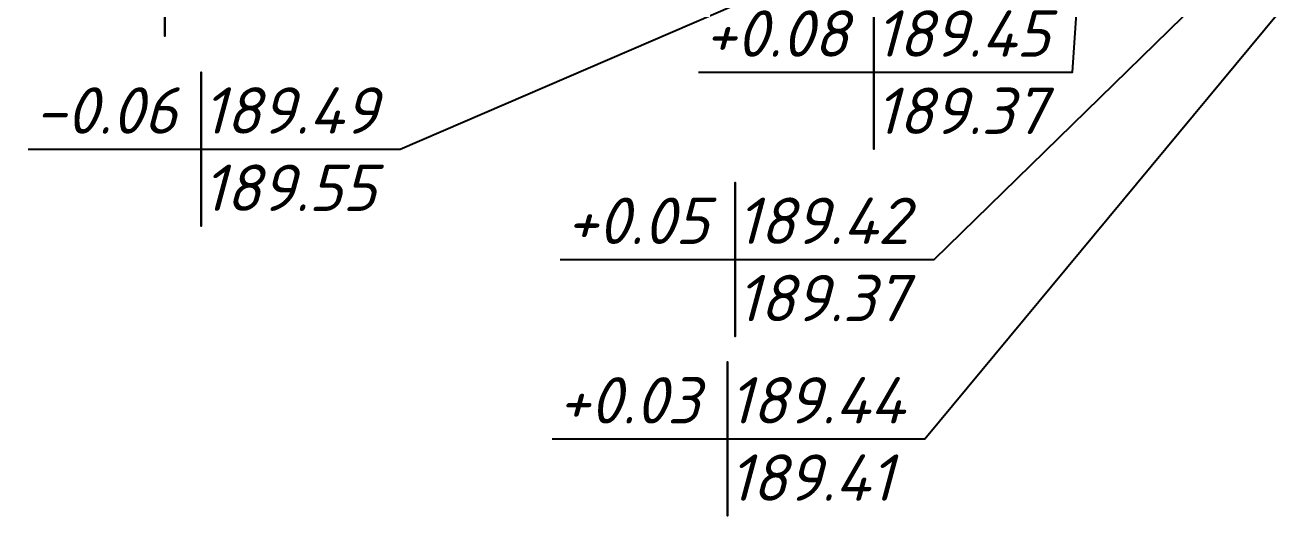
# Model space of a CAD drawing. Header units: metres. Extents: x 2302736 to 2305552, y 452304 to 453193.
# Drawn here: x 2302739.86 to 2302773.61, y 452605.16 to 452618.39 of the extents above; entities that cross this region are included whole.
import ezdxf

# ---------------------------------------------------------------- set-up
doc = ezdxf.new("R2010")
doc.units = ezdxf.units.M
doc.layers.add('ГП_ПЗМ', color=7, linetype='Continuous')
doc.layers.add('ГП_ПЗМ @ 0.5', color=7, linetype='Continuous')
doc.styles.add('ASML', font='isocpeui.ttf')
doc.styles.add('СПДС', font='isocpeur.ttf')

# ---------------------------------------------------------------- blocks, each defined once
blk = doc.blocks.new('BD_Cart_Mark')
at = {"color": 1, "linetype": 'ByBlock', "lineweight": -2, "transparency": 33554687, "style": 'СПДС'}
for tag, p in [('G_C_H_001', (-4.833, 0.833)), ('G_C_H2_001', (-4.833, -3.333))]:
    blk.add_attdef(tag, p, '', height=2.5, dxfattribs=at)
at = {"color": 26, "linetype": 'ByBlock', "lineweight": -2, "transparency": 33554687, "style": 'СПДС'}
blk.add_attdef('G_C_Red_001', (0.583, 0.833), '', height=2.5, dxfattribs=at)
at = {"color": 176, "linetype": 'ByBlock', "lineweight": -2, "transparency": 33554687, "style": 'СПДС'}
blk.add_attdef('G_C_Black_001', (0.583, -3.333), '', height=2.5, dxfattribs=at)
at = {"color": 214, "linetype": 'ByBlock', "lineweight": -2, "transparency": 33554687, "style": 'СПДС'}
blk.add_attdef('G_C_Dop_001', (0.583, -7.5), '', height=2.5, dxfattribs=at)
blk = doc.blocks.new('ПЗМ_компрессорная 1')
at = {"layer": 'ГП_ПЗМ'}
h = blk.add_hatch(dxfattribs=at)
h.set_pattern_fill('ANSI31', color=1, angle=5156.6202)
h.set_pattern_definition([(161.62015618, (-2302750.7143, -452611.8266), (-1.001125794, -3.013033711), [])])
h.paths.add_polyline_path([(47.543, 16.897), (44.436, 17.177), (44.436, 10.798), (46.918, 10.798)])
h.paths.add_polyline_path([(44.436, 7.701), (44.436, 10.798), (46.918, 10.798), (46.486, 6.591), (46.103, 6.525), (45.55, 6.581)])
h.paths.add_polyline_path([(33.97, 7.769), (24.436, 8.747), (24.436, 10.798), (34.436, 10.798), (34.436, 7.885)])
h.paths.add_polyline_path([(18.95, 9.31), (15.189, 10.798), (24.436, 10.798), (24.436, 8.747)])
h.paths.add_polyline_path([(4.325, 15.718), (4.145, 18.725), (4.162, 18.976), (4.436, 19.198), (4.436, 13.858)])
h.paths.add_polyline_path([(43.399, 10.798), (44.436, 10.798), (44.436, 17.177), (41.513, 17.44), (41.009, 17.786), (40.934, 17.794), (40.913, 17.503), (39.349, 15.953), (34.436, 16.515), (34.436, 10.798), (37.308, 10.798), (37.486, 12.535), (43.514, 11.917)])
h.paths.add_polyline_path([(42.589, 9.559), (44.436, 7.701), (44.436, 10.798), (43.399, 10.798), (43.264, 9.49)])
h.paths.add_polyline_path([(37.237, 10.11), (37.308, 10.798), (34.436, 10.798), (34.436, 7.885), (40.574, 9.407), (40.83, 9.74)])
h.paths.add_polyline_path([(18.088, 14.525), (24.436, 13.874), (24.436, 17.353), (24.406, 17.352), (18.674, 19.848), (14.436, 18.724), (14.436, 11.097), (15.189, 10.798), (24.436, 10.798), (24.436, 10.959), (17.792, 11.64)])
h.paths.add_polyline_path([(34.436, 16.515), (28.556, 17.188), (28.588, 17.499), (24.436, 17.353), (24.436, 13.874), (25.549, 13.76), (25.253, 10.875), (24.436, 10.959), (24.436, 10.798), (34.436, 10.798)])
h.paths.add_polyline_path([(14.109, 14.933), (12.02, 15.147), (11.703, 12.064), (13.792, 11.849)], flags=0)
h.paths.add_polyline_path([(31.517, 13.147), (30.124, 13.294), (29.947, 11.603), (31.344, 11.456)], flags=16)
h.paths.add_polyline_path([(9.035, 15.453), (8.719, 12.37), (6.63, 12.584), (6.946, 15.668)], flags=16)
h.paths.add_polyline_path([(14.109, 14.933), (12.02, 15.147), (11.703, 12.064), (13.792, 11.849)], flags=16)
edge = h.paths.add_edge_path()
edge.add_line((14.166, 18.652), (11.887, 18.685))
edge.add_line((11.887, 18.685), (5.376, 19.959))
edge.add_arc((5.188, 18.947), 1.029, 79.4783, 136.5866)
edge.add_line((4.44, 19.654), (4.436, 13.858))
edge.add_line((4.436, 13.858), (4.499, 12.813))
edge.add_line((4.499, 12.813), (4.436, 10.798))
edge.add_line((4.436, 10.798), (14.436, 10.798))
edge.add_line((14.436, 10.798), (14.436, 18.724))
edge.add_line((14.436, 18.724), (14.166, 18.652))
at = {"layer": 'ГП_ПЗМ', "flags": 128}
for points in [[(7.285, 5.294), (12.004, 5.294), (12.004, 7.369), (12.004, 3.219), (12.004, 5.294), (17.36, 5.294), (17.792, 11.64)], [(-10.858, 8.337), (-7.09, 8.337), (-7.09, 10.412), (-7.09, 6.262), (-7.09, 8.337), (-1.903, 8.337), (4.436, 10.798)], [(3.559, 0.247), (8.27, 0.247), (8.27, 2.322), (8.27, -1.828), (8.27, 0.247), (13.634, 0.247), (24.436, 10.798)], [(-10.776, 3.22), (-6.115, 3.22), (-6.115, 5.295), (-6.115, 1.145), (-6.115, 3.22), (-0.753, 3.22), (14.436, 9.773)], [(3.344, -4.593), (8.062, -4.593), (8.062, -2.518), (8.062, -6.668), (8.062, -4.593), (13.378, -4.593), (24.436, 8.747)]]:
    blk.add_lwpolyline(points, dxfattribs=at)
at = {"layer": 'ГП_ПЗМ @ 0.5'}
ref = blk.add_blockref('BD_Cart_Mark', (12.004, 5.294), dxfattribs=dict(at, xscale=0.5, yscale=0.5, zscale=0.5))
ref.add_attrib('G_C_Red_001', '189.45', (12.041, 5.71), dxfattribs={"layer": '0', "color": 26, "linetype": 'ByBlock', "lineweight": -2, "transparency": 33554687, "height": 1.25, "style": 'ASML'})
ref.add_attrib('G_C_Black_001', '189.37', (12.041, 3.627), dxfattribs={"layer": '0', "color": 176, "linetype": 'ByBlock', "lineweight": -2, "transparency": 33554687, "height": 1.25, "style": 'ASML'})
ref.add_attrib('G_C_H_001', '+0.08', (7.445, 5.71), dxfattribs={"layer": '0', "color": 5, "linetype": 'ByBlock', "lineweight": -2, "transparency": 33554687, "height": 1.25, "style": 'ASML'})
ref = blk.add_blockref('BD_Cart_Mark', (-6.115, 3.22), dxfattribs=dict(at, xscale=0.5, yscale=0.5, zscale=0.5))
ref.add_attrib('G_C_Red_001', '189.49', (-6.078, 3.636), dxfattribs={"layer": '0', "color": 26, "linetype": 'ByBlock', "lineweight": -2, "transparency": 33554687, "height": 1.25, "style": 'ASML'})
ref.add_attrib('G_C_Black_001', '189.55', (-6.078, 1.553), dxfattribs={"layer": '0', "color": 176, "linetype": 'ByBlock', "lineweight": -2, "transparency": 33554687, "height": 1.25, "style": 'ASML'})
ref.add_attrib('G_C_H_001', '-0.06', (-10.601, 3.636), dxfattribs={"layer": '0', "color": 1, "linetype": 'ByBlock', "lineweight": -2, "transparency": 33554687, "height": 1.25, "style": 'ASML'})
ref = blk.add_blockref('BD_Cart_Mark', (8.27, 0.247), dxfattribs=dict(at, xscale=0.5, yscale=0.5, zscale=0.5))
ref.add_attrib('G_C_Red_001', '189.42', (8.307, 0.663), dxfattribs={"layer": '0', "color": 26, "linetype": 'ByBlock', "lineweight": -2, "transparency": 33554687, "height": 1.25, "style": 'ASML'})
ref.add_attrib('G_C_Black_001', '189.37', (8.307, -1.42), dxfattribs={"layer": '0', "color": 176, "linetype": 'ByBlock', "lineweight": -2, "transparency": 33554687, "height": 1.25, "style": 'ASML'})
ref.add_attrib('G_C_H_001', '+0.05', (3.719, 0.663), dxfattribs={"layer": '0', "color": 5, "linetype": 'ByBlock', "lineweight": -2, "transparency": 33554687, "height": 1.25, "style": 'ASML'})
ref = blk.add_blockref('BD_Cart_Mark', (8.062, -4.593), dxfattribs=dict(at, xscale=0.5, yscale=0.5, zscale=0.5))
ref.add_attrib('G_C_Red_001', '189.44', (8.099, -4.176), dxfattribs={"layer": '0', "color": 26, "linetype": 'ByBlock', "lineweight": -2, "transparency": 33554687, "height": 1.25, "style": 'ASML'})
ref.add_attrib('G_C_Black_001', '189.41', (8.099, -6.259), dxfattribs={"layer": '0', "color": 176, "linetype": 'ByBlock', "lineweight": -2, "transparency": 33554687, "height": 1.25, "style": 'ASML'})
ref.add_attrib('G_C_H_001', '+0.03', (3.504, -4.176), dxfattribs={"layer": '0', "color": 5, "linetype": 'ByBlock', "lineweight": -2, "transparency": 33554687, "height": 1.25, "style": 'ASML'})

msp = doc.modelspace()

# ---------------------------------------------------------------- block references
at = {"layer": 'ГП_ПЗМ', "color": 4}
msp.add_blockref('ПЗМ_компрессорная 1', (2302750.714, 452611.827), dxfattribs=at)

doc.saveas('drawing.dxf')
